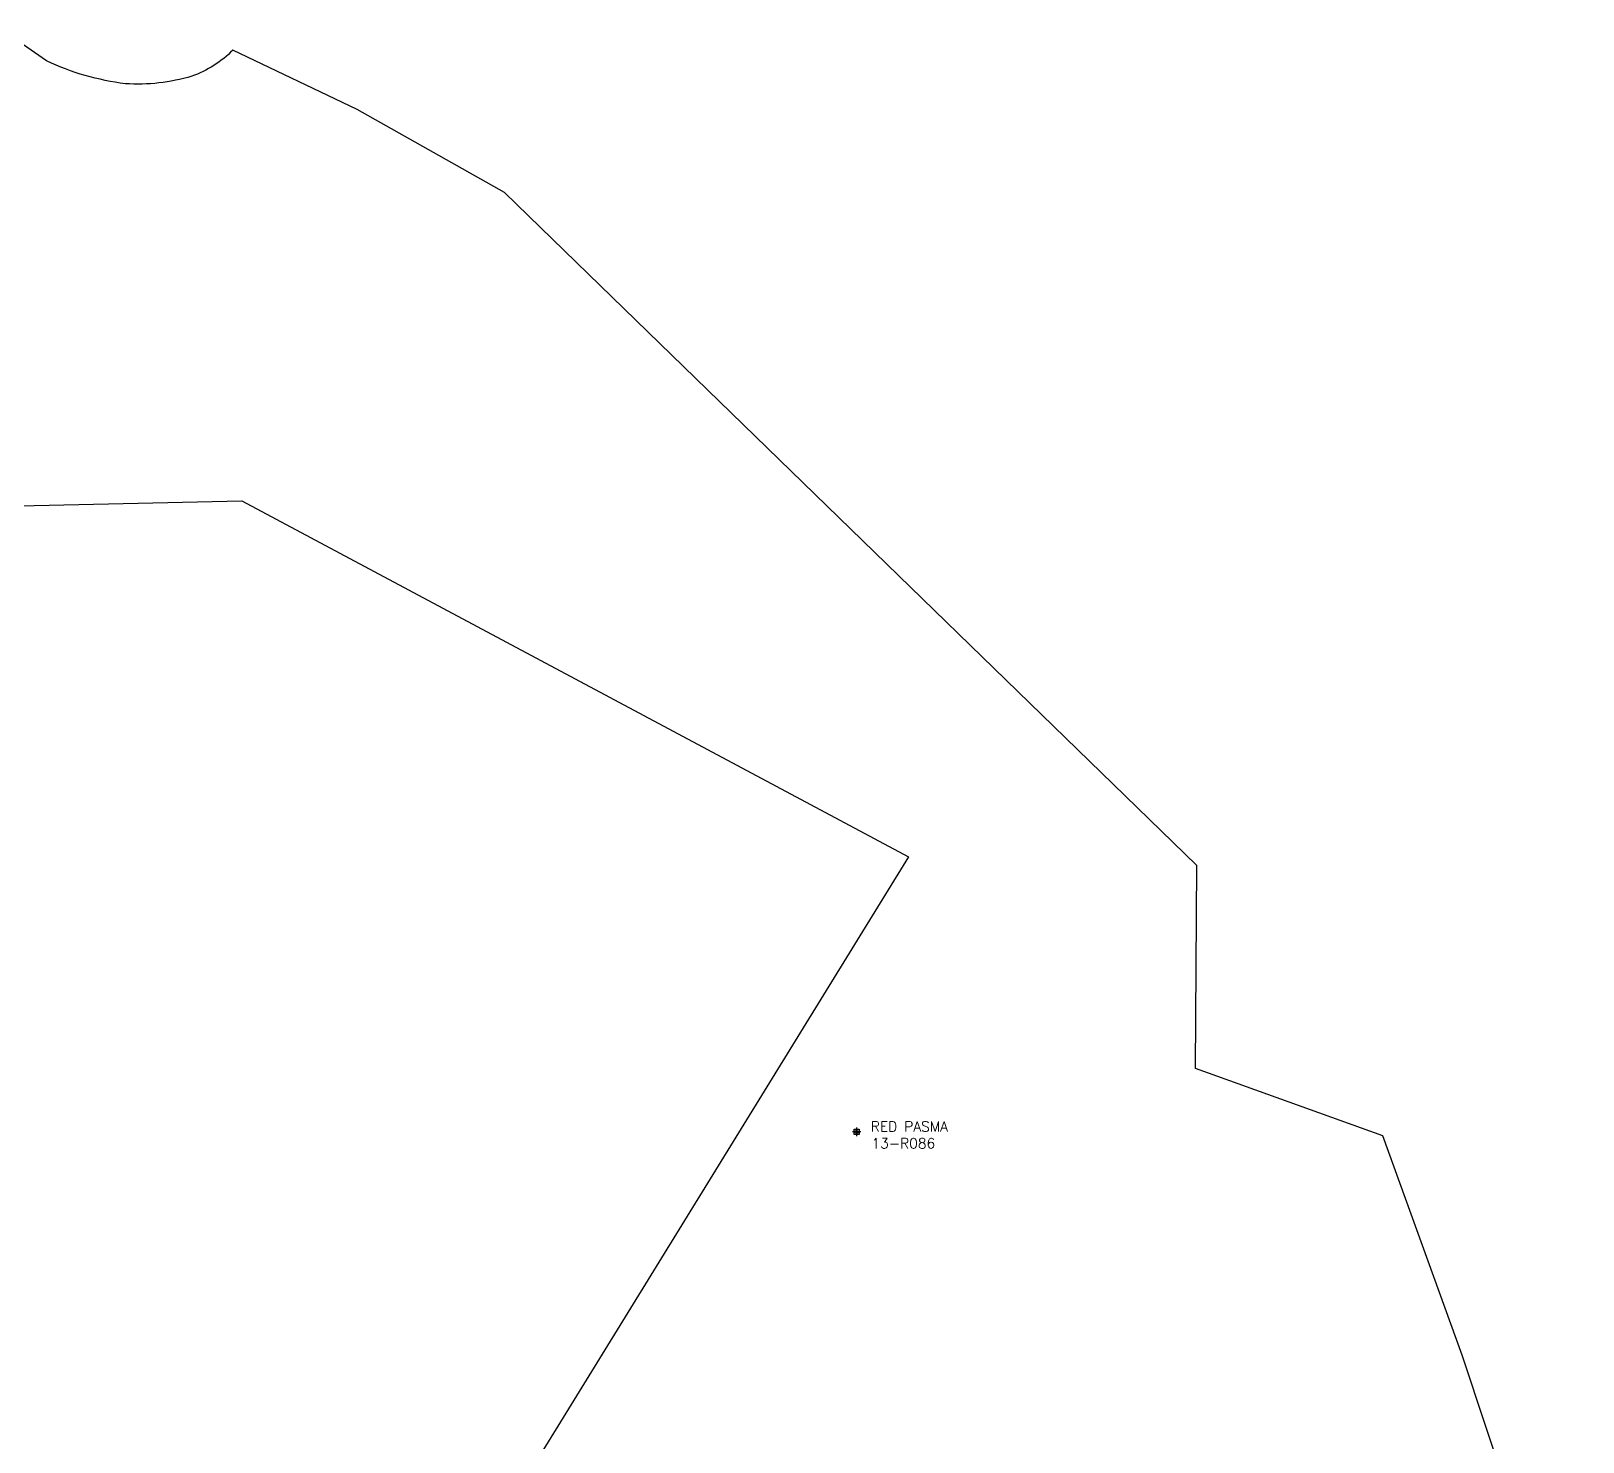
# Model space of a CAD drawing. Header units: metres. Extents: x -4406421 to 6012633, y 6449185 to 13337258.
# Drawn here: x 3470564 to 3531938, y 6749711 to 6805529 of the extents above; entities that cross this region are included whole.
import ezdxf

# ---------------------------------------------------------------- set-up
doc = ezdxf.new("R2010")
doc.units = ezdxf.units.M
doc.header["$LTSCALE"] = 20
doc.header["$MEASUREMENT"] = 0
for name, color, linetype in [('LIMDEP', 9, 'CONTINUOUS'), ('P.A.S.M.A puntos', 241, 'CONTINUOUS'), ('ZONAS', 5, 'CONTINUOUS')]:
    doc.layers.add(name, color=color, linetype=linetype)
doc.styles.add('ROMANS', font='romans.shx', dxfattribs={"oblique": 1.17516e-08, "height": 3})

msp = doc.modelspace()

# ---------------------------------------------------------------- linework, layer by layer
at = {"layer": 'LIMDEP', "linetype": 'Continuous'}
msp.add_lwpolyline([(3531938, 6738757), (3527162, 6753146), (3524025, 6761820), (3516615, 6764482), (3516665, 6772518), (3489290, 6799136), (3483455, 6802421), (3478546, 6804773, -0.111182), (3476919, 6803740, -0.089653), (3474296, 6803446, -0.081324), (3471182, 6804347), (3469492, 6805529)], format="xyb", dxfattribs=at)
at = {"layer": 'P.A.S.M.A puntos', "ltscale": 100}
for p, q in [((3503384, 6761977), (3503046, 6761977)), ((3503384, 6761977), (3503046, 6761977)), ((3503215, 6762146), (3503215, 6761809)), ((3503215, 6762146), (3503215, 6761809))]:
    msp.add_line(p, q, dxfattribs=at)
msp.add_lwpolyline([(3503122, 6762083), (3503308, 6762083), (3503308, 6761871), (3503122, 6761871)], close=True, dxfattribs=at)
msp.add_lwpolyline([(3503122, 6762083), (3503308, 6762083), (3503308, 6761871), (3503122, 6761871)], close=True, dxfattribs=at)
msp.add_circle((3503215, 6761977), 60, dxfattribs=at)
msp.add_circle((3503215, 6761977), 60, dxfattribs=at)
at = {"layer": 'ZONAS', "ltscale": 100}
msp.add_lwpolyline([(3481193, 6671007), (3401307, 6668733), (3400799, 6688144), (3410122, 6740487), (3436066, 6785981), (3478901, 6786947), (3505263, 6772854), (3479600, 6731171)], close=True, dxfattribs=at)

# ---------------------------------------------------------------- texts
at = {"layer": 'P.A.S.M.A puntos', "linetype": 'Continuous', "style": 'ROMANS', "oblique": 0}
for s, p in [('RED PASMA', (3503776, 6761991)), ('RED PASMA', (3503776, 6761991)), ('13-R086', (3503802, 6761324)), ('13-R086', (3503802, 6761324))]:
    msp.add_text(s, height=400, dxfattribs=at).set_placement(p)

doc.saveas('drawing.dxf')
